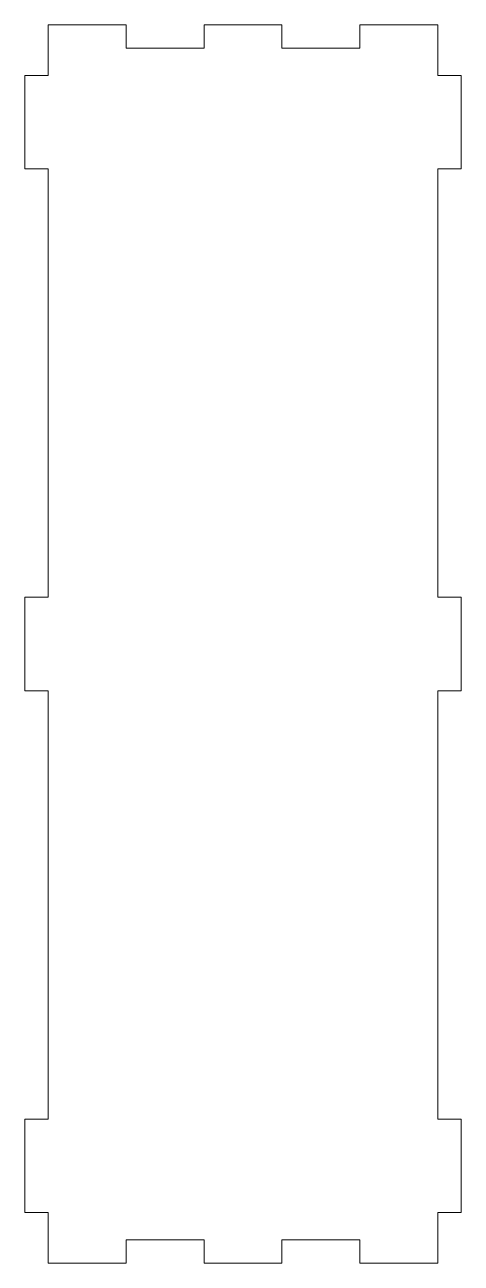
# Model space of a CAD drawing. Header units: millimetres. Extents: x -44 to 12, y -71 to 88.
import ezdxf

# ---------------------------------------------------------------- set-up
doc = ezdxf.new("R2010")
doc.units = ezdxf.units.MM

msp = doc.modelspace()

# ---------------------------------------------------------------- linework, layer by layer
at = {"color": 7, "linetype": 'Continuous', "lineweight": 15}
for p, q in [((-40.82, 88.05), (-40.82, 81.55)), ((-40.82, 88.05), (-30.82, 88.05)), ((-30.82, 88.05), (-30.82, 85.05)), ((-20.82, 88.05), (-20.82, 85.05)), ((-20.82, 88.05), (-10.82, 88.05)), ((-10.82, 88.05), (-10.82, 85.05)), ((-0.82, 88.05), (-0.82, 85.05)), ((-0.82, 88.05), (9.18, 88.05)), ((9.18, 81.55), (9.18, 88.05)), ((-20.82, 85.05), (-30.82, 85.05)), ((-0.82, 85.05), (-10.82, 85.05)), ((-43.82, 69.55), (-43.82, 81.55)), ((-40.82, 81.55), (-43.82, 81.55)), ((12.18, 81.55), (9.18, 81.55)), ((12.18, 69.55), (12.18, 81.55)), ((-40.82, 69.55), (-43.82, 69.55)), ((-40.82, 69.55), (-40.82, 14.55)), ((12.18, 69.55), (9.18, 69.55)), ((9.18, 14.55), (9.18, 69.55)), ((-43.82, 2.55), (-43.82, 14.55)), ((-40.82, 14.55), (-43.82, 14.55)), ((12.18, 14.55), (9.18, 14.55)), ((12.18, 2.55), (12.18, 14.55)), ((-40.82, 2.55), (-43.82, 2.55)), ((-40.82, 2.55), (-40.82, -52.45)), ((12.18, 2.55), (9.18, 2.55)), ((9.18, -52.45), (9.18, 2.55)), ((-43.82, -64.45), (-43.82, -52.45)), ((-40.82, -52.45), (-43.82, -52.45)), ((12.18, -52.45), (9.18, -52.45)), ((12.18, -64.45), (12.18, -52.45)), ((-40.82, -64.45), (-43.82, -64.45)), ((-40.82, -64.45), (-40.82, -70.95)), ((12.18, -64.45), (9.18, -64.45)), ((9.18, -70.95), (9.18, -64.45)), ((-30.82, -67.95), (-20.82, -67.95)), ((-30.82, -70.95), (-30.82, -67.95)), ((-20.82, -70.95), (-20.82, -67.95)), ((-10.82, -67.95), (-0.82, -67.95)), ((-10.82, -70.95), (-10.82, -67.95)), ((-0.82, -70.95), (-0.82, -67.95)), ((-30.82, -70.95), (-40.82, -70.95)), ((-10.82, -70.95), (-20.82, -70.95)), ((9.18, -70.95), (-0.82, -70.95))]:
    msp.add_line(p, q, dxfattribs=at)

doc.saveas('drawing.dxf')
